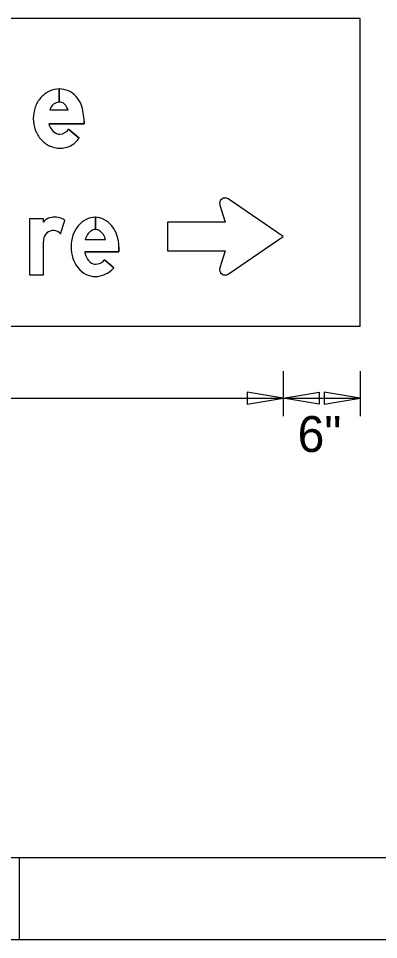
# Model space of a CAD drawing. Extents: x 764 to 1076, y -284 to -242.
# Drawn here: x 789.89 to 792.23, y -252.38 to -246.4 of the extents above; entities that cross this region are included whole.
import ezdxf

# ---------------------------------------------------------------- set-up
doc = ezdxf.new("R2010")
doc.units = 0
for name, color, linetype in [('GSBWFill', 7, 'Continuous'), ('GSColorFill', 7, 'Continuous'), ('GSDims', 7, 'Continuous'), ('GSOutline', 7, 'Continuous'), ('SheetLinesMisc2_dp', 7, 'Continuous')]:
    doc.layers.add(name, color=color, linetype=linetype)

msp = doc.modelspace()

# ---------------------------------------------------------------- linework, layer by layer
at = {"layer": 'GSBWFill'}
for p, q in [((792.1053, -246.3987), (783.1053, -246.3987)), ((792.1053, -248.3987), (792.1053, -246.3987)), ((790.1521, -246.8568), (790.1521, -246.9431)), ((790.1521, -246.9431), (790.1521, -246.8568)), ((790.0911, -246.9932), (790.2095, -246.9932)), ((790.2135, -247.1171), (790.282, -247.1777)), ((790.3873, -247.6905), (790.3873, -247.7705)), ((790.3873, -247.7705), (790.3873, -247.6905)), ((790.1614, -247.7973), (790.1895, -247.7113)), ((790.1895, -247.7113), (790.1895, -247.7113)), ((790.321, -247.836), (790.4536, -247.836)), ((790.4469, -247.967), (790.5066, -248.0196)), ((783.1053, -248.3987), (792.1053, -248.3987))]:
    msp.add_line(p, q, dxfattribs=at)
for points in [[(790.3136, -247.0689), (790.3136, -247.0832), (790.0854, -247.0832)], [(791.2501, -248.0592), (791.606, -247.8155), (791.2501, -247.5718)], [(791.1953, -247.6122), (791.2292, -247.7227), (790.856, -247.7227)], [(790.0495, -247.722), (790.0495, -247.7005), (789.9595, -247.7005), (789.9595, -248.0655), (790.0495, -248.0655), (790.0495, -247.8483)], [(790.856, -247.7227), (790.856, -247.9083), (791.2292, -247.9083), (791.1953, -248.0188)], [(790.5395, -247.883), (790.5395, -247.916), (790.3177, -247.916)]]:
    msp.add_lwpolyline(points, dxfattribs=at)
for centre, radius, start, end in [((790.1521, -247.0049), 0.1481, 90, 115.32243), ((790.1521, -247.0049), 0.1481, 66.24133, 89.99033), ((790.1781, -247.0403), 0.193, 138.80148, 160.06947), ((790.1622, -247.0264), 0.1719, 115.32243, 138.80148), ((790.1483, -247.0108), 0.155, 19.99011, 65.84692), ((790.203, -247.0493), 0.2194, 160.06947, 180), ((790.1662, -247.0161), 0.0786, 130.28685, 163.07772), ((790.1521, -247.0011), 0.058, 90, 129.20859), ((790.1521, -247.0103), 0.0672, 74.23414, 89.97869), ((790.1601, -246.9817), 0.0375, 43.33061, 74.23415), ((790.1154, -247.0239), 0.099, 18.06555, 43.33061), ((789.9886, -247.0689), 0.325, 0, 19.99011), ((790.1964, -247.0493), 0.2129, 180, 200.50213), ((790.1814, -247.062), 0.0984, 192.44669, 226.28929), ((790.1773, -247.0565), 0.1925, 200.50213, 222.07381), ((790.1582, -247.0859), 0.0651, 226.54756, 269.23653), ((790.1525, -247.0793), 0.0718, 273.89293, 328.28379), ((790.1652, -247.0675), 0.1761, 222.07381, 245.35242), ((790.1616, -247.1039), 0.1375, 282.47428, 302.59103), ((790.1354, -247.0628), 0.1862, 302.59103, 321.92285), ((790.1573, -247.0845), 0.1573, 245.35242, 270), ((790.1573, -247.0845), 0.1573, 270, 282.47428), ((791.2297, -247.6016), 0.0361, 55.60026, 197.05729), ((791.2297, -248.0294), 0.0361, 162.94271, 304.39974)]:
    msp.add_arc(centre, radius, start, end, dxfattribs=at)
for centre, major_axis, ratio, start_param, end_param in [((790.1156, -247.7757), (0, 0.0852), 0.999989, 0.405268, 0.888298), ((790.1239, -247.8205), (0, 0.13), 0.999989, 5.955439, 6.610932), ((790.1487, -247.7539), (0, 0.0589), 0.999989, 5.519323, 5.990814), ((790.3845, -247.8163), (0, 0.1258), 0.999992, 0, 0.475122), ((790.3845, -247.8163), (0, 0.1258), 0.999992, 6.260763, 6.283185), ((790.3845, -247.8163), (0, 0.1258), 0.999992, 5.808063, 6.260564), ((790.427, -247.8694), (0, 0.1953), 0.999992, 0.892896, 1.248875), ((790.4011, -247.8485), (0, 0.162), 0.999992, 0.475122, 0.892896), ((790.3679, -247.8485), (0, 0.162), 0.999992, 5.390289, 5.808063), ((790.342, -247.8694), (0, 0.1953), 0.999992, 5.03431, 5.390289), ((790.1317, -247.8483), (0, 0.0822), 0.999989, 0.982393, 1.570796), ((790.1049, -247.8304), (0, 0.05), 0.999989, 0.71579, 0.982393), ((790.1144, -247.8413), (0, 0.0644), 0.999989, 5.464387, 6.998975), ((790.4679, -247.883), (0, 0.2384), 0.999992, 1.248875, 1.570796), ((790.4382, -247.8697), (0, 0.122), 0.999992, 0.99633, 1.290964), ((790.407, -247.8495), (0, 0.0848), 0.999992, 0.569258, 0.99633), ((790.3873, -247.8188), (0, 0.0483), 0.999992, 0, 0.569258), ((790.3873, -247.8188), (0, 0.0483), 0.999992, 5.713928, 6.282667), ((790.3676, -247.8495), (0, 0.0848), 0.999992, 5.286855, 5.713928), ((790.3364, -247.8697), (0, 0.122), 0.999992, 4.992222, 5.286855), ((790.3011, -247.883), (0, 0.2384), 0.999992, 4.712389, 5.03431), ((790.4679, -247.883), (0, 0.2384), 0.999992, 1.570796, 1.892717), ((790.4877, -247.883), (0, 0.1732), 0.999992, 1.762764, 1.832751), ((790.4382, -247.8963), (0, 0.122), 0.999992, 1.832751, 2.145263), ((790.427, -247.8966), (0, 0.1953), 0.999992, 1.892717, 2.248697), ((790.407, -247.9165), (0, 0.0848), 0.999992, 2.145263, 2.572335), ((790.3873, -247.9472), (0, 0.0483), 0.999992, 2.572335, 3.141593), ((790.3873, -247.9188), (0, 0.0767), 0.999992, 3.141593, 4.032312), ((790.4011, -247.9175), (0, 0.162), 0.999992, 2.248697, 2.666471), ((790.3845, -247.9142), (0, 0.1613), 0.999992, 3.141593, 3.999873), ((790.3845, -247.9497), (0, 0.1258), 0.999992, 2.666471, 3.141593)]:
    msp.add_ellipse(centre, major_axis=major_axis, ratio=ratio, start_param=start_param, end_param=end_param, dxfattribs=at)
at = {"layer": 'GSColorFill'}
for p, q in [((792.1053, -246.3987), (783.1053, -246.3987)), ((792.1053, -246.3987), (783.1053, -246.3987)), ((792.1053, -248.3987), (792.1053, -246.3987)), ((792.1053, -248.3987), (792.1053, -246.3987)), ((790.1521, -246.8568), (790.1521, -246.9431)), ((790.1521, -246.9431), (790.1521, -246.8568)), ((790.0911, -246.9932), (790.2095, -246.9932)), ((790.2135, -247.1171), (790.282, -247.1777)), ((790.3873, -247.6905), (790.3873, -247.7705)), ((790.3873, -247.7705), (790.3873, -247.6905)), ((790.1614, -247.7973), (790.1895, -247.7113)), ((790.1895, -247.7113), (790.1895, -247.7113)), ((790.321, -247.836), (790.4536, -247.836)), ((790.4469, -247.967), (790.5066, -248.0196)), ((783.1053, -248.3987), (792.1053, -248.3987)), ((783.1053, -248.3987), (792.1053, -248.3987))]:
    msp.add_line(p, q, dxfattribs=at)
for points in [[(790.3136, -247.0689), (790.3136, -247.0832), (790.0854, -247.0832)], [(791.2501, -248.0592), (791.606, -247.8155), (791.2501, -247.5718)], [(791.1953, -247.6122), (791.2292, -247.7227), (790.856, -247.7227)], [(790.0495, -247.722), (790.0495, -247.7005), (789.9595, -247.7005), (789.9595, -248.0655), (790.0495, -248.0655), (790.0495, -247.8483)], [(790.856, -247.7227), (790.856, -247.9083), (791.2292, -247.9083), (791.1953, -248.0188)], [(790.5395, -247.883), (790.5395, -247.916), (790.3177, -247.916)]]:
    msp.add_lwpolyline(points, dxfattribs=at)
for centre, radius, start, end in [((790.1521, -247.0049), 0.1481, 90, 115.32243), ((790.1521, -247.0049), 0.1481, 66.24133, 89.99033), ((790.1781, -247.0403), 0.193, 138.80148, 160.06947), ((790.1622, -247.0264), 0.1719, 115.32243, 138.80148), ((790.1483, -247.0108), 0.155, 19.99011, 65.84692), ((790.203, -247.0493), 0.2194, 160.06947, 180), ((790.1662, -247.0161), 0.0786, 130.28685, 163.07772), ((790.1521, -247.0011), 0.058, 90, 129.20859), ((790.1521, -247.0103), 0.0672, 74.23414, 89.97869), ((790.1601, -246.9817), 0.0375, 43.33061, 74.23415), ((790.1154, -247.0239), 0.099, 18.06555, 43.33061), ((789.9886, -247.0689), 0.325, 0, 19.99011), ((790.1964, -247.0493), 0.2129, 180, 200.50213), ((790.1814, -247.062), 0.0984, 192.44669, 226.28929), ((790.1773, -247.0565), 0.1925, 200.50213, 222.07381), ((790.1582, -247.0859), 0.0651, 226.54756, 269.23653), ((790.1525, -247.0793), 0.0718, 273.89293, 328.28379), ((790.1652, -247.0675), 0.1761, 222.07381, 245.35242), ((790.1616, -247.1039), 0.1375, 282.47428, 302.59103), ((790.1354, -247.0628), 0.1862, 302.59103, 321.92285), ((790.1573, -247.0845), 0.1573, 245.35242, 270), ((790.1573, -247.0845), 0.1573, 270, 282.47428), ((791.2297, -247.6016), 0.0361, 55.60026, 197.05729), ((791.2297, -248.0294), 0.0361, 162.94271, 304.39974)]:
    msp.add_arc(centre, radius, start, end, dxfattribs=at)
for centre, major_axis, ratio, start_param, end_param in [((790.1156, -247.7757), (0, 0.0852), 0.999989, 0.405268, 0.888298), ((790.1239, -247.8205), (0, 0.13), 0.999989, 5.955439, 6.610932), ((790.1487, -247.7539), (0, 0.0589), 0.999989, 5.519323, 5.990814), ((790.3845, -247.8163), (0, 0.1258), 0.999992, 0, 0.475122), ((790.3845, -247.8163), (0, 0.1258), 0.999992, 6.260763, 6.283185), ((790.3845, -247.8163), (0, 0.1258), 0.999992, 5.808063, 6.260564), ((790.427, -247.8694), (0, 0.1953), 0.999992, 0.892896, 1.248875), ((790.4011, -247.8485), (0, 0.162), 0.999992, 0.475122, 0.892896), ((790.3679, -247.8485), (0, 0.162), 0.999992, 5.390289, 5.808063), ((790.342, -247.8694), (0, 0.1953), 0.999992, 5.03431, 5.390289), ((790.1317, -247.8483), (0, 0.0822), 0.999989, 0.982393, 1.570796), ((790.1049, -247.8304), (0, 0.05), 0.999989, 0.71579, 0.982393), ((790.1144, -247.8413), (0, 0.0644), 0.999989, 5.464387, 6.998975), ((790.4679, -247.883), (0, 0.2384), 0.999992, 1.248875, 1.570796), ((790.4382, -247.8697), (0, 0.122), 0.999992, 0.99633, 1.290964), ((790.407, -247.8495), (0, 0.0848), 0.999992, 0.569258, 0.99633), ((790.3873, -247.8188), (0, 0.0483), 0.999992, 0, 0.569258), ((790.3873, -247.8188), (0, 0.0483), 0.999992, 5.713928, 6.282667), ((790.3676, -247.8495), (0, 0.0848), 0.999992, 5.286855, 5.713928), ((790.3364, -247.8697), (0, 0.122), 0.999992, 4.992222, 5.286855), ((790.3011, -247.883), (0, 0.2384), 0.999992, 4.712389, 5.03431), ((790.4679, -247.883), (0, 0.2384), 0.999992, 1.570796, 1.892717), ((790.4877, -247.883), (0, 0.1732), 0.999992, 1.762764, 1.832751), ((790.4382, -247.8963), (0, 0.122), 0.999992, 1.832751, 2.145263), ((790.427, -247.8966), (0, 0.1953), 0.999992, 1.892717, 2.248697), ((790.407, -247.9165), (0, 0.0848), 0.999992, 2.145263, 2.572335), ((790.3873, -247.9472), (0, 0.0483), 0.999992, 2.572335, 3.141593), ((790.3873, -247.9188), (0, 0.0767), 0.999992, 3.141593, 4.032312), ((790.4011, -247.9175), (0, 0.162), 0.999992, 2.248697, 2.666471), ((790.3845, -247.9142), (0, 0.1613), 0.999992, 3.141593, 3.999873), ((790.3845, -247.9497), (0, 0.1258), 0.999992, 2.666471, 3.141593)]:
    msp.add_ellipse(centre, major_axis=major_axis, ratio=ratio, start_param=start_param, end_param=end_param, dxfattribs=at)
at = {"layer": 'GSDims'}
for p, q in [((791.606, -248.6903), (791.606, -248.982)), ((791.606, -248.6903), (791.606, -248.982)), ((792.1053, -248.6903), (792.1053, -248.982)), ((792.1053, -248.6903), (792.1053, -248.982)), ((783.6045, -248.8653), (791.606, -248.8653)), ((791.606, -248.8653), (792.1053, -248.8653))]:
    msp.add_line(p, q, dxfattribs=at)
for points in [[(791.606, -248.8653), (791.3727, -248.8264), (791.3727, -248.9042)], [(791.606, -248.8653), (791.8394, -248.8264), (791.8394, -248.9042)], [(792.1053, -248.8653), (791.8719, -248.8264), (791.8719, -248.9042)]]:
    msp.add_lwpolyline(points, close=True, dxfattribs=at)
at = {"layer": 'GSOutline'}
for p, q in [((792.1053, -246.3987), (783.1053, -246.3987)), ((792.1053, -248.3987), (792.1053, -246.3987)), ((790.0911, -246.9932), (790.2095, -246.9932)), ((790.282, -247.1777), (790.2135, -247.1171)), ((790.1614, -247.7973), (790.1895, -247.7113)), ((790.1895, -247.7113), (790.1895, -247.7113)), ((790.321, -247.836), (790.4536, -247.836)), ((790.5066, -248.0196), (790.4469, -247.967)), ((783.1053, -248.3987), (792.1053, -248.3987))]:
    msp.add_line(p, q, dxfattribs=at)
for points in [[(790.0854, -247.0832), (790.3136, -247.0832), (790.3136, -247.0689)], [(791.2501, -248.0592), (791.606, -247.8155), (791.2501, -247.5718)], [(791.1953, -247.6122), (791.2292, -247.7227), (790.856, -247.7227)], [(790.0495, -247.722), (790.0495, -247.7005), (789.9595, -247.7005), (789.9595, -248.0655), (790.0495, -248.0655), (790.0495, -247.8483)], [(790.856, -247.7227), (790.856, -247.9083), (791.2292, -247.9083), (791.1953, -248.0188)], [(790.3177, -247.916), (790.5395, -247.916), (790.5395, -247.883)]]:
    msp.add_lwpolyline(points, dxfattribs=at)
for centre, radius, start, end in [((790.1521, -247.0049), 0.1481, 90, 115.32243), ((790.1521, -247.0049), 0.1481, 66.24133, 90), ((790.1781, -247.0403), 0.193, 138.80148, 160.06947), ((790.1622, -247.0264), 0.1719, 115.32243, 138.80148), ((790.1483, -247.0108), 0.155, 19.99011, 65.84692), ((790.203, -247.0493), 0.2194, 160.06947, 180), ((790.1662, -247.0161), 0.0786, 130.28685, 163.07772), ((790.1521, -247.0011), 0.058, 90, 129.20859), ((790.1521, -247.0103), 0.0672, 74.23414, 90), ((790.1601, -246.9817), 0.0375, 43.33061, 74.23415), ((790.1154, -247.0239), 0.099, 18.06555, 43.33061), ((789.9886, -247.0689), 0.325, 0, 19.99011), ((790.1964, -247.0493), 0.2129, 180, 200.50213), ((790.1814, -247.062), 0.0984, 192.44669, 226.28929), ((790.1773, -247.0565), 0.1925, 200.50213, 222.07381), ((790.1582, -247.0859), 0.0651, 226.54756, 269.23653), ((790.1525, -247.0793), 0.0718, 273.89293, 328.28379), ((790.1652, -247.0675), 0.1761, 222.07381, 245.35242), ((790.1616, -247.1039), 0.1375, 282.47428, 302.59103), ((790.1354, -247.0628), 0.1862, 302.59103, 321.92285), ((790.1573, -247.0845), 0.1573, 245.35242, 270), ((790.1573, -247.0845), 0.1573, 270, 282.47428), ((791.2297, -247.6016), 0.0361, 55.60026, 197.05729), ((791.2297, -248.0294), 0.0361, 162.94271, 304.39974)]:
    msp.add_arc(centre, radius, start, end, dxfattribs=at)
for centre, major_axis, ratio, start_param, end_param in [((790.1156, -247.7757), (0, 0.0852), 0.999989, 0.405268, 0.888298), ((790.1239, -247.8205), (0, 0.13), 0.999989, 5.955439, 6.610932), ((790.1487, -247.7539), (0, 0.0589), 0.999989, 5.519323, 5.990814), ((790.3845, -247.8163), (0, 0.1258), 0.999992, 0, 0.475122), ((790.3845, -247.8163), (0, 0.1258), 0.999992, 5.808063, 6.283185), ((790.427, -247.8694), (0, 0.1953), 0.999992, 0.892896, 1.248875), ((790.4011, -247.8485), (0, 0.162), 0.999992, 0.475122, 0.892896), ((790.3679, -247.8485), (0, 0.162), 0.999992, 5.390289, 5.808063), ((790.342, -247.8694), (0, 0.1953), 0.999992, 5.03431, 5.390289), ((790.1317, -247.8483), (0, 0.0822), 0.999989, 0.982393, 1.570796), ((790.1049, -247.8304), (0, 0.05), 0.999989, 0.71579, 0.982393), ((790.1144, -247.8413), (0, 0.0644), 0.999989, 5.464387, 6.998975), ((790.4679, -247.883), (0, 0.2384), 0.999992, 1.248875, 1.570796), ((790.4382, -247.8697), (0, 0.122), 0.999992, 0.99633, 1.290964), ((790.407, -247.8495), (0, 0.0848), 0.999992, 0.569258, 0.99633), ((790.3873, -247.8188), (0, 0.0483), 0.999992, 0, 0.569258), ((790.3873, -247.8188), (0, 0.0483), 0.999992, 5.713928, 6.283185), ((790.3676, -247.8495), (0, 0.0848), 0.999992, 5.286855, 5.713928), ((790.3364, -247.8697), (0, 0.122), 0.999992, 4.992222, 5.286855), ((790.3011, -247.883), (0, 0.2384), 0.999992, 4.712389, 5.03431), ((790.4679, -247.883), (0, 0.2384), 0.999992, 1.570796, 1.892717), ((790.4877, -247.883), (0, 0.1732), 0.999992, 1.762763, 1.832751), ((790.4382, -247.8963), (0, 0.122), 0.999992, 1.832751, 2.145263), ((790.427, -247.8966), (0, 0.1953), 0.999992, 1.892717, 2.248697), ((790.407, -247.9165), (0, 0.0848), 0.999992, 2.145263, 2.572335), ((790.3873, -247.9472), (0, 0.0483), 0.999992, 2.572335, 3.141593), ((790.3873, -247.9188), (0, 0.0767), 0.999992, 3.141593, 4.032312), ((790.4011, -247.9175), (0, 0.162), 0.999992, 2.248697, 2.666471), ((790.3845, -247.9142), (0, 0.1613), 0.999992, 3.141593, 3.999873), ((790.3845, -247.9497), (0, 0.1258), 0.999992, 2.666471, 3.141593)]:
    msp.add_ellipse(centre, major_axis=major_axis, ratio=ratio, start_param=start_param, end_param=end_param, dxfattribs=at)
at = {"layer": 'SheetLinesMisc2_dp'}
for p, q in [((777.2023, -251.8491), (797.6683, -251.8491)), ((789.8915, -251.8491), (789.8915, -252.3832)), ((777.2023, -252.3832), (797.6683, -252.3832))]:
    msp.add_line(p, q, dxfattribs=at)

# ---------------------------------------------------------------- texts
at = {"layer": 'GSDims'}
msp.add_text('6"', height=0.23333, dxfattribs=at).set_placement((791.7001, -249.2153))

doc.saveas('drawing.dxf')
